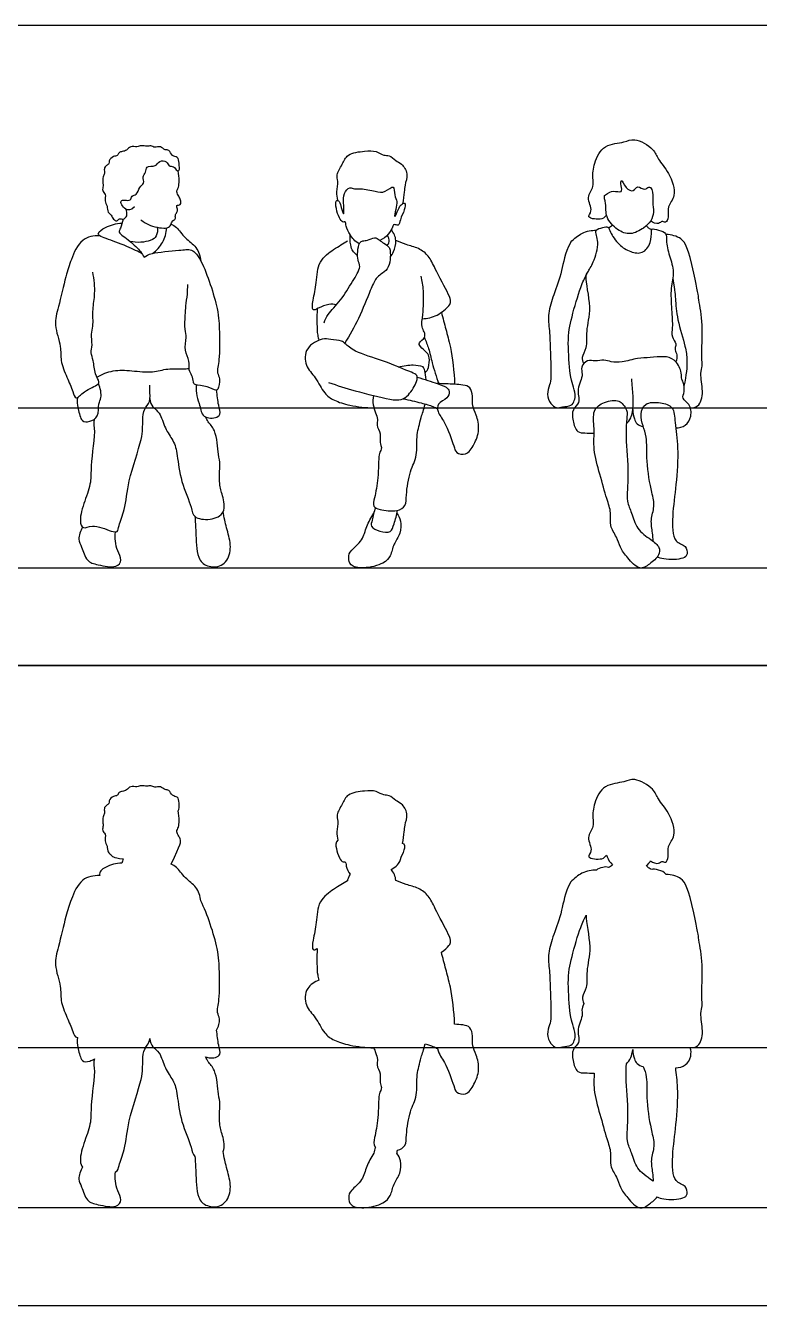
# Model space of a CAD drawing. Header units: millimetres. Extents: x 11.2 to 50.9, y -0.3 to 14.1.
# Drawn here: x 40.156 to 41.905, y 4.306 to 7.354 of the extents above; entities that cross this region are included whole.
import ezdxf

# ---------------------------------------------------------------- set-up
doc = ezdxf.new("R2010")
doc.units = ezdxf.units.MM
for name, color, linetype, true_color in [('AG-DIAGRAM', 7, 'Continuous', 0xfecc66), ('AG-GUIDE', 7, 'Continuous', 0xcccccc), ('AG-OUTLINE', 7, 'Continuous', 0x8000ff), ('AG-PEOPLE', 7, 'Continuous', 0x66ccff), ('X-VPRT', 6, 'Continuous', 0xff00ff)]:
    doc.layers.add(name, color=color, linetype=linetype, true_color=true_color)

msp = doc.modelspace()

# ---------------------------------------------------------------- linework, layer by layer
at = {"layer": 'AG-DIAGRAM'}
for p, q in [((36.9651, 6.0628), (42.6784, 6.0628)), ((36.9651, 4.5388), (42.6784, 4.5388))]:
    msp.add_line(p, q, dxfattribs=at)
at = {"layer": 'AG-GUIDE'}
for p, q in [((36.9651, 6.4438), (42.6784, 6.4438)), ((36.9651, 4.9198), (42.6784, 4.9198))]:
    msp.add_line(p, q, dxfattribs=at)
at = {"layer": 'AG-OUTLINE'}
for points, knots in [([(41.6455, 5.3647), (41.6507, 5.3605), (41.6655, 5.3551), (41.6716, 5.3661), (41.6823, 5.3582), (41.69, 5.3757), (41.684, 5.4004), (41.7092, 5.4246), (41.691, 5.4801), (41.6621, 5.5106), (41.6549, 5.5372), (41.6066, 5.5646), (41.5833, 5.5501), (41.5329, 5.5489), (41.5102, 5.5032), (41.506, 5.4677), (41.5121, 5.4458), (41.49, 5.4209), (41.5105, 5.3896), (41.4887, 5.3706), (41.5324, 5.3663), (41.5375, 5.3748), (41.5407, 5.3785)], [-6.046452, -6.046452, -6.046452, -6.046452, -5.785899, -5.611587, -5.441625, -5.22266, -4.935497, -4.618539, -4.191986, -3.815748, -3.513633, -3.108565, -2.81107, -2.419735, -2.021073, -1.67479, -1.41023, -1.10107, -0.772064, -0.543798, -0.221581, 0, 0, 0, 0]), ([(40.5196, 5.4838), (40.5234, 5.4877), (40.5218, 5.5024), (40.5203, 5.5186), (40.5041, 5.5177), (40.4989, 5.5353), (40.4877, 5.5322), (40.4779, 5.5442), (40.4642, 5.5378), (40.4548, 5.545), (40.4446, 5.5413), (40.4317, 5.5454), (40.4216, 5.5392), (40.4057, 5.5445), (40.3974, 5.532), (40.3868, 5.5302), (40.3782, 5.5284), (40.3754, 5.5188), (40.3646, 5.5198), (40.3537, 5.5086), (40.3558, 5.5008), (40.3486, 5.497), (40.3418, 5.4895), (40.3459, 5.4774), (40.3398, 5.4702), (40.3397, 5.4559), (40.3421, 5.4485), (40.3373, 5.4361), (40.3488, 5.4287), (40.3433, 5.4115), (40.3518, 5.4006), (40.3506, 5.3846), (40.3608, 5.3796), (40.3634, 5.372), (40.3883, 5.3692)], [4.038152, 4.038152, 4.038152, 4.038152, 4.301144, 4.545285, 4.769776, 5.014338, 5.20481, 5.435174, 5.663149, 5.867642, 6.069395, 6.295616, 6.508412, 6.750854, 6.979722, 7.186871, 7.367371, 7.546685, 7.743727, 7.982138, 8.146878, 8.316531, 8.511162, 8.723237, 8.913275, 9.146873, 9.32917, 9.541344, 9.751369, 10.002276, 10.235373, 10.475269, 10.675258, 10.892187, 10.892187, 10.892187, 10.892187]), ([(41.0545, 5.4058), (41.0559, 5.415), (41.0589, 5.4338), (41.0591, 5.4496), (41.0693, 5.4773), (41.0529, 5.5016), (41.0379, 5.5071), (41.0234, 5.5225), (41.0094, 5.5194), (40.9912, 5.5328), (40.9644, 5.5311), (40.9215, 5.5261), (40.9118, 5.4997), (40.8948, 5.475), (40.9027, 5.4592), (40.8962, 5.4336), (40.8987, 5.4204), (40.9, 5.4137)], [-4.19933, -4.19933, -4.19933, -4.19933, -3.88876, -3.651738, -3.344381, -3.044355, -2.807052, -2.551145, -2.342696, -2.079268, -1.771067, -1.401174, -1.099458, -0.791565, -0.558733, -0.264801, 0, 0, 0, 0]), ([(40.5028, 5.3571), (40.527, 5.406), (40.5253, 5.4152), (40.5217, 5.4233), (40.514, 5.4341), (40.5215, 5.4452), (40.5222, 5.4606), (40.5213, 5.4761), (40.5196, 5.4838)], [0.899007, 0.899007, 0.899007, 0.899007, 1.25396, 1.60789, 1.98521, 2.364361, 2.799126, 3.340804, 3.340804, 3.340804, 3.340804]), ([(40.9, 5.4137), (40.8944, 5.4088), (40.8962, 5.3927), (40.9026, 5.3732), (40.9113, 5.3599), (40.9192, 5.3647), (40.9192, 5.3504), (40.9259, 5.3384), (40.9292, 5.3326)], [-1.923667, -1.923667, -1.923667, -1.923667, -1.6543, -1.34611, -1.114856, -0.971911, -0.764802, -0.468572, -0.468572, -0.468572, -0.468572]), ([(41.0275, 5.3441), (41.0469, 5.3558), (41.0483, 5.37), (41.0595, 5.3882), (41.0615, 5.405), (41.0545, 5.4058)], [-7.485341, -7.485341, -7.485341, -7.485341, -7.106162, -6.600644, -6.199917, -6.199917, -6.199917, -6.199917]), ([(41.5407, 5.3785), (41.5411, 5.377), (41.5435, 5.3687), (41.549, 5.3609), (41.5544, 5.3553)], [0.5422816, 0.5422816, 0.5422816, 0.5422816, 0.5874008, 0.8000239, 0.8000239, 0.8000239, 0.8000239]), ([(40.3855, 5.3592), (40.3721, 5.3592), (40.3479, 5.3521), (40.3305, 5.3391), (40.3327, 5.3296)], [-1.8348077, -1.8348077, -1.8348077, -1.8348077, -1.3781553, -1.0402735, -1.0402735, -1.0402735, -1.0402735]), ([(40.5738, 5.2692), (40.5722, 5.2805), (40.5651, 5.304), (40.5359, 5.3221), (40.5169, 5.3501), (40.5073, 5.3547), (40.5028, 5.3571)], [-1.244478, -1.244478, -1.244478, -1.244478, -0.90326, -0.560629, -0.227053, 0, 0, 0, 0]), ([(41.5166, 5.3428), (41.5048, 5.3424), (41.4848, 5.3398), (41.4633, 5.3229), (41.4551, 5.3143)], [-7.3579767, -7.3579767, -7.3579767, -7.3579767, -7.0111579, -6.7383307, -6.7383307, -6.7383307, -6.7383307]), ([(41.5451, 5.3486), (41.5411, 5.3512), (41.5319, 5.3486), (41.5193, 5.3463), (41.5166, 5.3428)], [-3.5174988, -3.5174988, -3.5174988, -3.5174988, -3.2949754, -3.0557078, -3.0557078, -3.0557078, -3.0557078]), ([(41.5544, 5.3553), (41.5533, 5.3537), (41.5504, 5.3509), (41.5469, 5.3492), (41.5451, 5.3486)], [-0.2799764, -0.2799764, -0.2799764, -0.2799764, -0.1390499, 0, 0, 0, 0]), ([(41.6481, 5.3442), (41.6454, 5.345), (41.6402, 5.3477), (41.6371, 5.3515), (41.6359, 5.3536)], [-0.326026, -0.326026, -0.326026, -0.326026, -0.1566495, 0, 0, 0, 0]), ([(41.6824, 5.3323), (41.6785, 5.3385), (41.6653, 5.3428), (41.6513, 5.3465), (41.6481, 5.3442)], [-5.9558316, -5.9558316, -5.9558316, -5.9558316, -5.6637507, -5.3980286, -5.3980286, -5.3980286, -5.3980286]), ([(40.3327, 5.3296), (40.3187, 5.3296), (40.2866, 5.3253), (40.2639, 5.2712), (40.2512, 5.2334), (40.2352, 5.1596), (40.222, 5.1182), (40.2419, 5.0657), (40.238, 5.0326), (40.2543, 4.9922), (40.2682, 4.9617), (40.2728, 4.9443), (40.2794, 4.9442)], [0, 0, 0, 0, 0.386206, 0.817372, 1.209116, 1.718333, 2.116059, 2.544572, 2.888711, 3.274781, 3.634855, 3.879562, 3.879562, 3.879562, 3.879562]), ([(40.9231, 5.3174), (40.9177, 5.3142), (40.9064, 5.3071), (40.8898, 5.2965), (40.851, 5.2695), (40.8504, 5.2176), (40.8414, 5.1797), (40.8373, 5.149), (40.8466, 5.1534), (40.851, 5.1556)], [-2.744694, -2.744694, -2.744694, -2.744694, -2.489455, -2.22571, -1.840321, -1.427488, -1.041815, -0.763819, -0.585171, -0.585171, -0.585171, -0.585171]), ([(40.9292, 5.3326), (40.9278, 5.3301), (40.9256, 5.3249), (40.9232, 5.3199), (40.9231, 5.3174)], [-1.0001323, -1.0001323, -1.0001323, -1.0001323, -0.8276878, -0.6640665, -0.6640665, -0.6640665, -0.6640665]), ([(41.1471, 5.147), (41.1546, 5.1523), (41.1664, 5.1629), (41.1704, 5.1728), (41.1638, 5.1918), (41.1313, 5.2508), (41.1187, 5.281), (41.093, 5.3009), (41.0629, 5.3076), (41.0466, 5.3147), (41.0384, 5.318)], [0.462041, 0.462041, 0.462041, 0.462041, 0.704811, 0.893521, 1.145335, 1.628506, 1.972697, 2.29265, 2.617241, 2.919548, 2.919548, 2.919548, 2.919548]), ([(41.4551, 5.3143), (41.4408, 5.2866), (41.4342, 5.2384), (41.4155, 5.1942), (41.3994, 5.141), (41.4051, 5.1045), (41.4065, 5.0591), (41.4091, 4.9909), (41.405, 4.9744), (41.3969, 4.9518), (41.4058, 4.9294), (41.4212, 4.9174), (41.4353, 4.9232), (41.4572, 4.9225), (41.4644, 4.9374), (41.4675, 4.9513), (41.4599, 4.9757), (41.4536, 4.9957), (41.4467, 5.0846), (41.4562, 5.1318), (41.4779, 5.2075), (41.4876, 5.2268), (41.4921, 5.2351)], [0, 0, 0, 0, 0.313356, 0.700472, 1.005331, 1.34049, 1.682399, 1.982455, 2.214286, 2.484213, 2.755911, 2.988478, 3.202076, 3.455509, 3.667675, 3.880245, 4.157841, 4.421764, 4.774122, 5.168739, 5.582146, 5.871769, 5.871769, 5.871769, 5.871769]), ([(41.7402, 4.9198), (41.7463, 4.9194), (41.763, 4.9225), (41.7729, 4.9548), (41.7625, 5.0023), (41.7698, 5.0194), (41.7657, 5.0405), (41.7719, 5.1218), (41.7604, 5.1716), (41.758, 5.1976), (41.7352, 5.3004), (41.7228, 5.3257), (41.6949, 5.3319), (41.6824, 5.3323)], [2.781824, 2.781824, 2.781824, 2.781824, 3.025686, 3.41153, 3.749494, 3.994749, 4.261245, 4.729973, 5.180614, 5.463377, 5.463377, 5.858653, 6.215649, 6.215649, 6.215649, 6.215649]), ([(40.611, 4.9616), (40.6165, 4.9688), (40.6211, 4.9896), (40.6104, 5.0031), (40.6195, 5.0362), (40.6178, 5.1038), (40.6168, 5.1541), (40.589, 5.2394), (40.5738, 5.2692)], [-3.905632, -3.905632, -3.905632, -3.905632, -3.604147, -3.360936, -3.016198, -2.519313, -2.060683, -1.396522, -1.396522, -1.396522, -1.396522]), ([(41.4921, 5.2351), (41.4911, 5.2189), (41.5075, 5.1563), (41.4906, 5.1047), (41.4967, 5.0636), (41.48, 5.041), (41.4845, 5.0297), (41.4865, 5.025)], [-1.864004, -1.864004, -1.864004, -1.864004, -1.355851, -0.901106, -0.530381, -0.233605, 0, 0, 0, 0]), ([(40.851, 5.1556), (40.8503, 5.1437), (40.8503, 5.1205), (40.8509, 5.0959), (40.854, 5.0846), (40.8553, 5.0807)], [0, 0, 0, 0, 0.3504258, 0.655011, 0.8224033, 0.8224033, 0.8224033, 0.8224033]), ([(41.1786, 4.9757), (41.1776, 5.0051), (41.17, 5.0632), (41.1576, 5.1055), (41.1506, 5.1337), (41.1471, 5.147)], [-1.321341, -1.321341, -1.321341, -1.321341, -0.769968, -0.377528, 0, 0, 0, 0]), ([(40.8553, 5.0807), (40.8455, 5.077), (40.8208, 5.0612), (40.8209, 5.0183), (40.8483, 4.9927), (40.8663, 4.9534), (40.8911, 4.9364), (40.9303, 4.9239), (40.9673, 4.9197), (40.9862, 4.9195)], [4.542228, 4.542228, 4.542228, 4.542228, 4.83964, 5.206346, 5.563516, 5.944078, 6.253839, 6.604855, 7.039871, 7.039871, 7.039871, 7.039871]), ([(41.4865, 5.025), (41.4801, 5.0108), (41.4846, 4.9994), (41.4781, 4.9829), (41.4715, 4.9642), (41.4734, 4.9485), (41.4771, 4.9309), (41.4573, 4.9161), (41.4596, 4.8893), (41.469, 4.8594), (41.4895, 4.8601), (41.5037, 4.8587), (41.511, 4.8594)], [4.901359, 4.901359, 4.901359, 4.901359, 5.152377, 5.405742, 5.675726, 5.918878, 6.161847, 6.442304, 6.754303, 7.07721, 7.33095, 7.616573, 7.616573, 7.616573, 7.616573]), ([(41.1377, 4.9174), (41.142, 4.9027), (41.1561, 4.8858), (41.1769, 4.83), (41.1807, 4.812), (41.2076, 4.8048), (41.226, 4.8332), (41.2393, 4.8665), (41.2313, 4.9024), (41.2197, 4.9237), (41.2221, 4.9469), (41.2172, 4.97), (41.2017, 4.9737), (41.1855, 4.9752), (41.1786, 4.9757)], [1.586455, 1.586455, 1.586455, 1.586455, 1.917667, 2.380267, 2.63129, 2.904516, 3.235522, 3.598802, 3.955549, 4.247959, 4.537011, 4.809719, 5.066031, 5.251685, 5.251685, 5.251685, 5.251685]), ([(40.2794, 4.9442), (40.2785, 4.936), (40.2803, 4.9206), (40.2891, 4.8831), (40.3062, 4.8868), (40.3171, 4.8905), (40.3206, 4.893)], [0, 0, 0, 0, 0.2903971, 0.5625605, 0.806345, 0.9586862, 0.9586862, 0.9586862, 0.9586862]), ([(40.3702, 4.6238), (40.3769, 4.6273), (40.3777, 4.6417), (40.3953, 4.6798), (40.399, 4.7477), (40.4371, 4.8491), (40.4342, 4.8843), (40.437, 4.9173), (40.4488, 4.9273), (40.4525, 4.9416)], [3.088839, 3.088839, 3.088839, 3.088839, 3.32673, 3.721494, 4.237288, 4.891725, 5.405111, 5.742, 6.028157, 6.028157, 6.028157, 6.028157]), ([(40.4525, 4.9416), (40.4514, 4.9235), (40.4764, 4.9157), (40.4871, 4.8698), (40.5109, 4.8392), (40.5176, 4.8105), (40.5243, 4.7455), (40.5521, 4.6852), (40.5541, 4.6657), (40.5597, 4.6609)], [0, 0, 0, 0, 0.501882, 0.88679, 1.264962, 1.740665, 2.22695, 2.698986, 2.981923, 2.981923, 2.981923, 2.981923]), ([(40.5852, 4.8978), (40.5981, 4.8943), (40.6087, 4.8951), (40.6227, 4.9034), (40.6146, 4.9271), (40.6129, 4.9496), (40.611, 4.9616)], [1.119953, 1.119953, 1.119953, 1.119953, 1.379971, 1.60952, 1.910132, 2.298565, 2.298565, 2.298565, 2.298565]), ([(40.9862, 4.9195), (40.9874, 4.9155), (40.991, 4.9061), (40.9963, 4.8917), (40.9911, 4.8781), (41.0037, 4.8577), (40.9996, 4.8367), (41.0069, 4.8209), (40.9959, 4.8149), (40.9979, 4.7543), (40.9886, 4.7079), (40.984, 4.6901), (40.9897, 4.6818)], [0.372485, 0.372485, 0.372485, 0.372485, 0.541623, 0.78903, 1.007853, 1.293545, 1.564898, 1.803756, 2.209034, 2.692513, 3.11243, 3.382389, 3.382389, 3.382389, 3.382389]), ([(41.0422, 4.6756), (41.0506, 4.6775), (41.0637, 4.686), (41.0625, 4.7145), (41.0723, 4.7759), (41.0904, 4.7983), (41.0873, 4.8544), (41.0939, 4.8744), (41.098, 4.8976), (41.105, 4.9149), (41.1084, 4.9286)], [3.918604, 3.918604, 3.918604, 3.918604, 4.185629, 4.487732, 4.95802, 5.455842, 5.892269, 6.161358, 6.445089, 6.764032, 6.764032, 6.764032, 6.764032]), ([(41.1084, 4.9286), (41.1157, 4.9266), (41.1281, 4.9228), (41.1342, 4.9193), (41.1377, 4.9174)], [0.4843026, 0.4843026, 0.4843026, 0.4843026, 0.7057711, 0.9093352, 0.9093352, 0.9093352, 0.9093352]), ([(41.5878, 4.8812), (41.5919, 4.8856), (41.5986, 4.8935), (41.6021, 4.9079), (41.603, 4.9153)], [0, 0, 0, 0, 0.2470987, 0.4612136, 0.4612136, 0.4612136, 0.4612136]), ([(41.603, 4.9153), (41.603, 4.9078), (41.6066, 4.8932), (41.6118, 4.8808), (41.6228, 4.8756), (41.6282, 4.8747)], [0, 0, 0, 0, 0.2749075, 0.4856102, 0.7217602, 0.7217602, 0.7217602, 0.7217602]), ([(41.7053, 4.872), (41.7132, 4.8719), (41.7304, 4.8758), (41.7426, 4.8965), (41.7422, 4.9135), (41.7402, 4.9198)], [0, 0, 0, 0, 0.2837726, 0.5740505, 0.7878882, 0.7878882, 0.7878882, 0.7878882]), ([(40.3206, 4.893), (40.3164, 4.8857), (40.3246, 4.8736), (40.3098, 4.7803), (40.3135, 4.7437), (40.297, 4.698), (40.2831, 4.6554), (40.2888, 4.6379), (40.292, 4.6353)], [0, 0, 0, 0, 0.294527, 0.863074, 1.230407, 1.63129, 2.036268, 2.24725, 2.24725, 2.24725, 2.24725]), ([(40.6273, 4.6727), (40.6319, 4.6832), (40.6256, 4.712), (40.616, 4.7386), (40.6205, 4.7921), (40.6154, 4.8), (40.6117, 4.8657), (40.5906, 4.8849), (40.5871, 4.8939), (40.5852, 4.8978)], [3.696403, 3.696403, 3.696403, 3.696403, 4.049746, 4.371887, 4.784492, 5.20203, 5.667938, 5.965868, 6.17702, 6.17702, 6.17702, 6.17702]), ([(41.6515, 4.6019), (41.6351, 4.6137), (41.6107, 4.6296), (41.6015, 4.67), (41.586, 4.6979), (41.5952, 4.7615), (41.5859, 4.8404), (41.5871, 4.872), (41.5878, 4.8812)], [5.628902, 5.628902, 5.628902, 5.628902, 6.011813, 6.386253, 6.714306, 7.188652, 7.754122, 8.031376, 8.031376, 8.031376, 8.031376]), ([(41.511, 4.8594), (41.5108, 4.8465), (41.5086, 4.8154), (41.525, 4.7619), (41.54, 4.7041), (41.5529, 4.6705), (41.5463, 4.6384), (41.5659, 4.6124), (41.572, 4.5862), (41.5903, 4.5627), (41.6186, 4.5306), (41.6418, 4.5463), (41.6568, 4.5585), (41.6614, 4.5646)], [1.347995, 1.347995, 1.347995, 1.347995, 1.668741, 2.121529, 2.573185, 2.918111, 3.237081, 3.559357, 3.856142, 4.180747, 4.534676, 4.8252, 5.082522, 5.082522, 5.082522, 5.082522]), ([(41.6282, 4.8747), (41.6309, 4.8668), (41.6384, 4.8477), (41.6339, 4.7917), (41.6476, 4.7193), (41.6567, 4.6858), (41.6443, 4.6524), (41.6502, 4.6258), (41.6513, 4.6084), (41.6515, 4.6019)], [-7.823266, -7.823266, -7.823266, -7.823266, -7.538787, -7.09775, -6.594569, -6.254791, -5.922087, -5.596986, -5.3965, -5.3965, -5.3965, -5.3965]), ([(41.6614, 4.5646), (41.6655, 4.5623), (41.6833, 4.5568), (41.7228, 4.5584), (41.7349, 4.5703), (41.7306, 4.5935), (41.6971, 4.5979), (41.6967, 4.6666), (41.7068, 4.7358), (41.7124, 4.8173), (41.707, 4.8573), (41.7053, 4.872)], [-12.736993, -12.736993, -12.736993, -12.736993, -12.568378, -12.176998, -11.95851, -11.710371, -11.415202, -10.969161, -10.461381, -9.918585, -9.566069, -9.566069, -9.566069, -9.566069]), ([(40.5597, 4.6609), (40.5601, 4.6485), (40.5625, 4.6253), (40.5626, 4.5619), (40.5873, 4.5405), (40.6259, 4.5388), (40.6474, 4.5742), (40.6416, 4.6135), (40.6298, 4.6516), (40.6282, 4.6658), (40.6273, 4.6727)], [0, 0, 0, 0, 0.357292, 0.810776, 1.126471, 1.463274, 1.812369, 2.182797, 2.549917, 2.817367, 2.817367, 2.817367, 2.817367]), ([(40.9858, 4.6686), (40.9797, 4.6583), (40.9675, 4.6375), (40.9604, 4.6031), (40.9283, 4.5785), (40.9255, 4.566), (40.9282, 4.5421), (40.9631, 4.5354), (41.0098, 4.547), (41.0285, 4.569), (41.0306, 4.5926), (41.0502, 4.6188), (41.0516, 4.6505), (41.0447, 4.6623), (41.0409, 4.6676)], [-4.035159, -4.035159, -4.035159, -4.035159, -3.683334, -3.343511, -2.977392, -2.615519, -2.357039, -2.030562, -1.627673, -1.320249, -0.913678, -0.573913, -0.25876, 0, 0, 0, 0]), ([(40.292, 4.6353), (40.2864, 4.6271), (40.2799, 4.6057), (40.2908, 4.5888), (40.2999, 4.5523), (40.3286, 4.546), (40.3718, 4.5361), (40.3873, 4.5573), (40.3746, 4.5792), (40.3691, 4.6015), (40.3692, 4.6165), (40.3702, 4.6238)], [0, 0, 0, 0, 0.319468, 0.582555, 0.920798, 1.232079, 1.610736, 1.865504, 2.146884, 2.42979, 2.704758, 2.704758, 2.704758, 2.704758])]:
    msp.add_open_spline(points, degree=3, knots=knots, dxfattribs=at)
for points in [[(40.3883, 5.3692), (40.3873, 5.366), (40.3864, 5.3626), (40.3855, 5.3592)], [(41.6359, 5.3536), (41.6398, 5.357), (41.643, 5.3606), (41.6455, 5.3647)], [(41.0384, 5.318), (41.0378, 5.3276), (41.0333, 5.3366), (41.0275, 5.3441)], [(40.9897, 4.6818), (40.9881, 4.6776), (40.9869, 4.6731), (40.9858, 4.6686)], [(41.0409, 4.6676), (41.0415, 4.6702), (41.0419, 4.6729), (41.0422, 4.6756)]]:
    msp.add_open_spline(points, degree=3, dxfattribs=at)
at = {"layer": 'AG-PEOPLE'}
for points, knots in [([(41.5407, 6.9025), (41.5375, 6.8988), (41.5324, 6.8903), (41.4887, 6.8946), (41.5105, 6.9136), (41.49, 6.9449), (41.5121, 6.9698), (41.506, 6.9917), (41.5102, 7.0272), (41.5329, 7.0729), (41.5833, 7.0741), (41.6066, 7.0886), (41.6549, 7.0612), (41.6621, 7.0346), (41.691, 7.0041), (41.7092, 6.9486), (41.684, 6.9244), (41.69, 6.8997), (41.6823, 6.8822), (41.6716, 6.8901), (41.6655, 6.8791), (41.6507, 6.8845), (41.6455, 6.8887)], [0, 0, 0, 0, 0.221581, 0.543798, 0.772064, 1.10107, 1.41023, 1.67479, 2.021073, 2.419735, 2.81107, 3.108565, 3.513633, 3.815748, 4.191986, 4.618539, 4.935497, 5.22266, 5.441625, 5.611587, 5.785899, 6.046452, 6.046452, 6.046452, 6.046452]), ([(40.4153, 6.9219), (40.4073, 6.9127), (40.3934, 6.9157), (40.385, 6.9262), (40.3814, 6.9378), (40.3932, 6.939), (40.4073, 6.9357), (40.4082, 6.9502), (40.4227, 6.9493), (40.4254, 6.9703), (40.4414, 6.9771), (40.433, 6.9947), (40.4441, 7.0032), (40.4414, 7.0211), (40.4677, 7.0165), (40.4734, 7.0332), (40.4937, 7.0319), (40.4965, 7.0176), (40.5097, 7.0205), (40.5159, 7.0073), (40.5239, 7.0078), (40.5218, 7.0264), (40.5203, 7.0426), (40.5041, 7.0417), (40.4989, 7.0593), (40.4877, 7.0562), (40.4779, 7.0682), (40.4642, 7.0618), (40.4548, 7.069), (40.4446, 7.0653), (40.4317, 7.0694), (40.4216, 7.0632), (40.4057, 7.0685), (40.3974, 7.056), (40.3868, 7.0542), (40.3782, 7.0524), (40.3754, 7.0428), (40.3646, 7.0438), (40.3537, 7.0326), (40.3558, 7.0248), (40.3486, 7.021), (40.3418, 7.0135), (40.3459, 7.0014), (40.3398, 6.9942), (40.3397, 6.9799), (40.3421, 6.9725), (40.3373, 6.9601), (40.3488, 6.9527), (40.3433, 6.9355), (40.3518, 6.9246), (40.3506, 6.9086), (40.3608, 6.9036), (40.3646, 6.8926), (40.3738, 6.8868), (40.3794, 6.8962), (40.3894, 6.8908), (40.3995, 6.9008), (40.3975, 6.9123), (40.3951, 6.917)], [0, 0, 0, 0, 0.238653, 0.463371, 0.640152, 0.822281, 1.031176, 1.219118, 1.412281, 1.665625, 1.889329, 2.11732, 2.324713, 2.536118, 2.800123, 3.028518, 3.262992, 3.462173, 3.653084, 3.8656, 3.988491, 4.233701, 4.461334, 4.670647, 4.898674, 5.076267, 5.291055, 5.503616, 5.694283, 5.882394, 6.093319, 6.291728, 6.517777, 6.73117, 6.924313, 7.092609, 7.259799, 7.443518, 7.665809, 7.81941, 7.977593, 8.159064, 8.3568, 8.533989, 8.751792, 8.921763, 9.119591, 9.315416, 9.549358, 9.766695, 9.990371, 10.176837, 10.379099, 10.549506, 10.716969, 10.894714, 11.094755, 11.332385, 11.332385, 11.332385, 11.332385]), ([(40.9, 6.9377), (40.8987, 6.9444), (40.8962, 6.9576), (40.9027, 6.9832), (40.8948, 6.999), (40.9118, 7.0237), (40.9215, 7.0501), (40.9644, 7.0551), (40.9912, 7.0568), (41.0094, 7.0434), (41.0234, 7.0465), (41.0379, 7.0311), (41.0529, 7.0256), (41.0693, 7.0013), (41.0591, 6.9736), (41.0589, 6.9578), (41.0559, 6.939), (41.0545, 6.9298)], [0, 0, 0, 0, 0.264801, 0.558733, 0.791565, 1.099458, 1.401174, 1.771067, 2.079268, 2.342696, 2.551145, 2.807052, 3.044355, 3.344381, 3.651738, 3.88876, 4.19933, 4.19933, 4.19933, 4.19933]), ([(40.4308, 6.8915), (40.4378, 6.8859), (40.4512, 6.8761), (40.4942, 6.8684), (40.5029, 6.8789), (40.505, 6.8897), (40.5146, 6.8926), (40.5115, 6.9022), (40.517, 6.9091), (40.5194, 6.9164), (40.5136, 6.9272), (40.5278, 6.9258), (40.5253, 6.9392), (40.5217, 6.9473), (40.514, 6.9581), (40.5215, 6.9692), (40.5222, 6.9846), (40.5213, 7.0001), (40.5196, 7.0078)], [0, 0, 0, 0, 0.302528, 0.673531, 0.869671, 1.055695, 1.219528, 1.384422, 1.5541, 1.716953, 1.886202, 2.056378, 2.243089, 2.429262, 2.627739, 2.827178, 3.055872, 3.340804, 3.340804, 3.340804, 3.340804]), ([(41.536, 6.9495), (41.5344, 6.9457), (41.5405, 6.9288), (41.5368, 6.8963), (41.5656, 6.8665), (41.5971, 6.8534), (41.6293, 6.8708), (41.6471, 6.8876), (41.6543, 6.9102), (41.6488, 6.9338), (41.6525, 6.9631), (41.6407, 6.9723), (41.6325, 6.9591), (41.6136, 6.9756), (41.6054, 6.9566), (41.5853, 6.9653), (41.5751, 6.9928), (41.5744, 6.9717), (41.5801, 6.9543), (41.5553, 6.9623), (41.5468, 6.9564), (41.536, 6.9495)], [0, 0, 0, 0, 0.264175, 0.607285, 0.981295, 1.321613, 1.672163, 1.969082, 2.249036, 2.550045, 2.872265, 3.05786, 3.252795, 3.506899, 3.728116, 3.986408, 4.253467, 4.464479, 4.686046, 4.946453, 5.176657, 5.176657, 5.176657, 5.176657]), ([(40.9512, 6.834), (40.9463, 6.8367), (40.9371, 6.8437), (40.9292, 6.8565), (40.9192, 6.8744), (40.9192, 6.8887), (40.9113, 6.8839), (40.9026, 6.8972), (40.8962, 6.9167), (40.894, 6.9364), (40.9013, 6.9391), (40.9066, 6.9286), (40.9142, 6.8997), (40.9151, 6.9144), (40.914, 6.9315), (40.9123, 6.954), (40.9283, 6.9714), (40.94, 6.9635), (40.9556, 6.967), (40.9899, 6.9593), (41.0118, 6.9543), (41.0361, 6.9785), (41.034, 6.9488), (41.043, 6.935), (41.0381, 6.9179), (41.0336, 6.8916), (41.0429, 6.9124), (41.0486, 6.9268), (41.0621, 6.9346), (41.0595, 6.9122), (41.0483, 6.894), (41.0463, 6.8748), (41.0331, 6.8825), (41.0303, 6.873), (41.0212, 6.8552), (41.0079, 6.8456), (41.0004, 6.842)], [0, 0, 0, 0, 0.239337, 0.468572, 0.740723, 0.930998, 1.062323, 1.27478, 1.557919, 1.805392, 1.924273, 2.12619, 2.406671, 2.554263, 2.810376, 3.090045, 3.346228, 3.54044, 3.770866, 4.117049, 4.401368, 4.673451, 4.928425, 5.168883, 5.427015, 5.666537, 5.876986, 6.132112, 6.306476, 6.539037, 6.832413, 7.052469, 7.23229, 7.388538, 7.650888, 7.942801, 7.942801, 7.942801, 7.942801]), ([(40.3883, 6.8932), (40.386, 6.886), (40.3831, 6.8719), (40.3764, 6.8614), (40.3903, 6.852), (40.4052, 6.8407), (40.4313, 6.8164), (40.4359, 6.8069), (40.4383, 6.8021)], [0, 0, 0, 0, 0.278275, 0.462539, 0.675558, 0.942329, 1.286672, 1.520423, 1.520423, 1.520423, 1.520423]), ([(40.4338, 6.8104), (40.4286, 6.8132), (40.4178, 6.8192), (40.3722, 6.8389), (40.3332, 6.8511), (40.3266, 6.8601), (40.3479, 6.8761), (40.3721, 6.8832), (40.3855, 6.8832)], [0, 0, 0, 0, 0.246577, 0.665478, 1.040273, 1.188519, 1.463358, 1.834808, 1.834808, 1.834808, 1.834808]), ([(40.4695, 6.8736), (40.471, 6.8669), (40.4695, 6.8512), (40.4536, 6.8399), (40.4206, 6.8353), (40.4053, 6.84)], [0, 0, 0, 0, 0.2647829, 0.5125471, 0.9178013, 0.9178013, 0.9178013, 0.9178013]), ([(40.4588, 6.8114), (40.4682, 6.8184), (40.4849, 6.8363), (40.4916, 6.8602), (40.4926, 6.8721)], [0, 0, 0, 0, 0.3477916, 0.6986345, 0.6986345, 0.6986345, 0.6986345]), ([(40.5028, 6.8811), (40.5073, 6.8787), (40.5169, 6.8741), (40.5359, 6.8461), (40.5651, 6.828), (40.5722, 6.8045), (40.5738, 6.7932)], [0, 0, 0, 0, 0.227053, 0.560629, 0.90326, 1.244478, 1.244478, 1.244478, 1.244478]), ([(41.0253, 6.8026), (41.0283, 6.8067), (41.0335, 6.8156), (41.0422, 6.8428), (41.0333, 6.8606), (41.0275, 6.8681)], [0, 0, 0, 0, 0.2296057, 0.5327329, 0.8442179, 0.8442179, 0.8442179, 0.8442179]), ([(41.4551, 6.8383), (41.4633, 6.8469), (41.4848, 6.8638), (41.5048, 6.8664), (41.5166, 6.8668)], [6.7383307, 6.7383307, 6.7383307, 6.7383307, 7.0111579, 7.3579767, 7.3579767, 7.3579767, 7.3579767]), ([(41.4865, 6.549), (41.4845, 6.5537), (41.48, 6.565), (41.4967, 6.5876), (41.4906, 6.6287), (41.5075, 6.6803), (41.4876, 6.7561), (41.4963, 6.7668), (41.5104, 6.7916), (41.5254, 6.8361), (41.509, 6.8685), (41.5315, 6.8725), (41.5457, 6.8765), (41.5491, 6.8602), (41.5693, 6.8306), (41.5966, 6.8144), (41.6279, 6.8089), (41.6471, 6.8357), (41.6481, 6.8619), (41.6472, 6.8716), (41.6653, 6.8668), (41.685, 6.8604), (41.6819, 6.8403), (41.69, 6.8049), (41.7038, 6.7667), (41.6922, 6.7285), (41.6955, 6.6783), (41.6988, 6.6363), (41.6937, 6.6133), (41.7084, 6.5968), (41.703, 6.5879), (41.7051, 6.5756), (41.7092, 6.5704), (41.7082, 6.5582), (41.7058, 6.5531)], [0, 0, 0, 0, 0.228293, 0.518321, 0.880616, 1.325021, 1.82162, 2.020649, 2.323643, 2.72848, 3.036106, 3.27615, 3.481165, 3.691203, 4.038697, 4.371273, 4.676976, 4.992431, 5.291367, 5.434542, 5.665008, 5.918335, 6.156128, 6.509135, 6.876858, 7.237835, 7.653816, 8.032757, 8.307693, 8.557873, 8.732473, 8.929129, 9.080159, 9.319514, 9.319514, 9.319514, 9.319514]), ([(41.5451, 6.8726), (41.5469, 6.8732), (41.5504, 6.8749), (41.5533, 6.8777), (41.5544, 6.8793)], [0, 0, 0, 0, 0.1390499, 0.2799764, 0.2799764, 0.2799764, 0.2799764]), ([(41.6359, 6.8776), (41.6371, 6.8755), (41.6402, 6.8717), (41.6454, 6.869), (41.6481, 6.8682)], [0, 0, 0, 0, 0.1566495, 0.326026, 0.326026, 0.326026, 0.326026]), ([(40.3327, 6.8536), (40.3187, 6.8536), (40.2866, 6.8493), (40.2639, 6.7952), (40.2512, 6.7574), (40.2352, 6.6836), (40.222, 6.6422), (40.2419, 6.5897), (40.238, 6.5566), (40.2543, 6.5162), (40.2682, 6.4857), (40.275, 6.4598), (40.2954, 6.4853), (40.3291, 6.4978), (40.3323, 6.5063), (40.32, 6.525), (40.3187, 6.5556), (40.3104, 6.5746), (40.3164, 6.5933), (40.3111, 6.6201), (40.3183, 6.6382), (40.3149, 6.6797), (40.323, 6.7156), (40.3195, 6.7498), (40.3162, 6.7663)], [0, 0, 0, 0, 0.380008, 0.804253, 1.18971, 1.690754, 2.082097, 2.503732, 2.842348, 3.222222, 3.576516, 3.817296, 4.10824, 4.462316, 4.608583, 4.873544, 5.202233, 5.461967, 5.715372, 6.012559, 6.270601, 6.638705, 7.000861, 7.416475, 7.416475, 7.416475, 7.416475]), ([(40.8969, 6.6892), (40.891, 6.6903), (40.8788, 6.6917), (40.8547, 6.682), (40.8372, 6.6718), (40.8414, 6.7037), (40.8504, 6.7416), (40.851, 6.7935), (40.8898, 6.8205), (40.9064, 6.8311), (40.9177, 6.8382), (40.9231, 6.8414)], [0, 0, 0, 0, 0.247933, 0.553906, 0.763819, 1.041815, 1.427488, 1.840321, 2.22571, 2.489455, 2.744694, 2.744694, 2.744694, 2.744694]), ([(40.8674, 6.6464), (40.8701, 6.6532), (40.8756, 6.6676), (40.9094, 6.7004), (40.9333, 6.7423), (40.9573, 6.7786), (40.9466, 6.7951), (40.947, 6.8155), (40.9502, 6.837), (40.9601, 6.8422), (40.9711, 6.8413), (40.988, 6.852), (40.9988, 6.8428), (41.0097, 6.8358), (41.0238, 6.8263), (41.0251, 6.8166), (41.026, 6.796), (41.02, 6.7736), (41.0028, 6.762), (40.9899, 6.7519), (40.9764, 6.7209), (40.9503, 6.6542), (40.9285, 6.6165), (40.9165, 6.5974)], [0, 0, 0, 0, 0.273841, 0.668434, 1.093368, 1.460329, 1.697828, 1.963868, 2.230814, 2.408418, 2.602418, 2.850522, 3.054012, 3.272469, 3.50576, 3.682239, 3.946792, 4.226766, 4.485886, 4.715282, 5.046757, 5.54469, 6.027449, 6.027449, 6.027449, 6.027449]), ([(40.947, 6.8056), (40.9435, 6.8086), (40.9369, 6.8146), (40.9293, 6.827), (40.9292, 6.8566)], [0, 0, 0, 0, 0.453404, 1.000132, 1.000132, 1.000132, 1.000132]), ([(41.0175, 6.8303), (41.0199, 6.8328), (41.0249, 6.8391), (41.0213, 6.8505), (41.0182, 6.8547)], [0, 0, 0, 0, 0.1912916, 0.4245483, 0.4245483, 0.4245483, 0.4245483]), ([(41.1015, 6.6559), (41.1135, 6.6565), (41.1365, 6.6609), (41.1657, 6.6854), (41.1704, 6.6968), (41.1638, 6.7158), (41.1313, 6.7748), (41.1187, 6.805), (41.093, 6.8249), (41.0629, 6.8316), (41.0466, 6.8387), (41.0384, 6.842)], [0, 0, 0, 0, 0.352517, 0.704811, 0.893521, 1.145335, 1.628506, 1.972697, 2.29265, 2.617241, 2.919548, 2.919548, 2.919548, 2.919548]), ([(41.4551, 6.8383), (41.4408, 6.8106), (41.4342, 6.7624), (41.4155, 6.7182), (41.3994, 6.665), (41.4051, 6.6285), (41.4065, 6.5831), (41.4091, 6.5149), (41.405, 6.4984), (41.3969, 6.4758), (41.4058, 6.4534), (41.4212, 6.4414), (41.4353, 6.4472), (41.4572, 6.4465), (41.4644, 6.4614), (41.4675, 6.4753), (41.4599, 6.4997), (41.4536, 6.5197), (41.4467, 6.6086), (41.4562, 6.6558), (41.4785, 6.7333), (41.4883, 6.7523), (41.4933, 6.7615)], [0, 0, 0, 0, 0.313356, 0.700472, 1.005331, 1.34049, 1.682399, 1.982455, 2.214286, 2.484213, 2.755911, 2.988478, 3.202076, 3.455509, 3.667675, 3.880245, 4.157841, 4.421764, 4.774122, 5.168739, 5.582146, 5.898965, 5.898965, 5.898965, 5.898965]), ([(41.7402, 6.4438), (41.7463, 6.4434), (41.763, 6.4465), (41.7729, 6.4788), (41.7625, 6.5263), (41.7698, 6.5434), (41.7657, 6.5645), (41.7719, 6.6458), (41.7604, 6.6956), (41.758, 6.7216), (41.7352, 6.8244), (41.7228, 6.8497), (41.6949, 6.8559), (41.6824, 6.8563)], [2.781824, 2.781824, 2.781824, 2.781824, 3.025686, 3.41153, 3.749494, 3.994749, 4.261245, 4.729973, 5.180614, 5.463377, 5.463377, 5.858653, 6.215649, 6.215649, 6.215649, 6.215649]), ([(40.4383, 6.8021), (40.4444, 6.8056), (40.4561, 6.8142), (40.5216, 6.8177), (40.5531, 6.8237), (40.5798, 6.7914), (40.6168, 6.6781), (40.6178, 6.6278), (40.6195, 6.5602), (40.6104, 6.5271), (40.6211, 6.5136), (40.6153, 6.4876), (40.6091, 6.4838), (40.5892, 6.4968), (40.5591, 6.4962), (40.5556, 6.5057), (40.5539, 6.5208), (40.5435, 6.5337), (40.5487, 6.5562), (40.5327, 6.5796), (40.5413, 6.6116), (40.5342, 6.6301), (40.5369, 6.664), (40.5375, 6.686), (40.5422, 6.7142), (40.5424, 6.7293), (40.5424, 6.737)], [0, 0, 0, 0, 0.269086, 0.738428, 1.05791, 1.410147, 2.044603, 2.482721, 2.957383, 3.286703, 3.519036, 3.807037, 3.937437, 4.215483, 4.529587, 4.693586, 4.917683, 5.149025, 5.416431, 5.719729, 6.042864, 6.304513, 6.638527, 6.920714, 7.228557, 7.509254, 7.509254, 7.509254, 7.509254]), ([(41.1087, 6.5269), (41.1118, 6.5307), (41.1174, 6.5386), (41.1196, 6.5634), (41.1136, 6.5749), (41.0961, 6.5886), (41.0917, 6.5995), (41.1102, 6.6101), (41.1066, 6.6251), (41.0983, 6.6368), (41.1038, 6.6672), (41.1058, 6.7225), (41.1012, 6.7457), (41.0986, 6.7574)], [0, 0, 0, 0, 0.223934, 0.506423, 0.719317, 0.992724, 1.168129, 1.413832, 1.624843, 1.837184, 2.155782, 2.594571, 2.946619, 2.946619, 2.946619, 2.946619]), ([(41.6986, 6.7515), (41.7039, 6.7191), (41.7046, 6.6981), (41.7084, 6.6531), (41.7286, 6.5907), (41.7339, 6.5568), (41.7307, 6.5217), (41.7251, 6.4954)], [0.12755, 0.12755, 0.12755, 0.12755, 0.357326, 0.797744, 1.293188, 1.653701, 2.101803, 2.101803, 2.101803, 2.101803]), ([(40.851, 6.6796), (40.8503, 6.6677), (40.8503, 6.6445), (40.8509, 6.6199), (40.854, 6.6086), (40.8553, 6.6047)], [0, 0, 0, 0, 0.3504258, 0.655011, 0.8224033, 0.8224033, 0.8224033, 0.8224033]), ([(41.1471, 6.671), (41.1506, 6.6577), (41.1576, 6.6295), (41.17, 6.5872), (41.1776, 6.5291), (41.1786, 6.4997)], [0, 0, 0, 0, 0.377528, 0.769968, 1.321341, 1.321341, 1.321341, 1.321341]), ([(40.8783, 6.5041), (40.8992, 6.4968), (40.9386, 6.4841), (41.022, 6.4634), (41.051, 6.4608), (41.0697, 6.4733), (41.0898, 6.5047), (41.0902, 6.5223), (41.0732, 6.5289), (41.0076, 6.5573), (40.9439, 6.5742), (40.918, 6.5957), (40.9097, 6.6041), (40.8821, 6.606), (40.8628, 6.6103), (40.8208, 6.5884), (40.8209, 6.5423), (40.8483, 6.5167), (40.8663, 6.4774), (40.8911, 6.4604), (40.9303, 6.4479), (40.9673, 6.4437), (40.9862, 6.4435)], [0, 0, 0, 0, 0.47781, 1.017858, 1.322449, 1.589646, 1.947599, 2.168079, 2.392746, 2.890773, 3.383015, 3.704538, 3.899977, 4.195703, 4.464081, 4.83964, 5.206346, 5.563516, 5.944078, 6.253839, 6.604855, 7.039871, 7.039871, 7.039871, 7.039871]), ([(41.1064, 6.6109), (41.1101, 6.6023), (41.1175, 6.5842), (41.1244, 6.5498), (41.135, 6.5175), (41.1408, 6.5012)], [0, 0, 0, 0, 0.311774, 0.658784, 1.080947, 1.080947, 1.080947, 1.080947]), ([(41.7053, 6.396), (41.7132, 6.3959), (41.7304, 6.3998), (41.7441, 6.423), (41.7408, 6.4531), (41.7181, 6.4647), (41.7279, 6.4823), (41.7239, 6.5038), (41.7183, 6.5148), (41.7199, 6.5316), (41.7041, 6.5605), (41.6765, 6.5673), (41.6445, 6.5623), (41.6144, 6.5629), (41.5787, 6.5513), (41.552, 6.5522), (41.5347, 6.5588), (41.5137, 6.5538), (41.4951, 6.559), (41.4776, 6.5411), (41.4846, 6.5234), (41.4781, 6.5069), (41.4715, 6.4882), (41.4734, 6.4725), (41.4771, 6.4549), (41.4573, 6.4401), (41.4596, 6.4133), (41.469, 6.3834), (41.4895, 6.3841), (41.5037, 6.3827), (41.511, 6.3834)], [0, 0, 0, 0, 0.283773, 0.574051, 0.881553, 1.143397, 1.377819, 1.646988, 1.847831, 2.080342, 2.400957, 2.702524, 3.030715, 3.352626, 3.707941, 4.005576, 4.250978, 4.515254, 4.764285, 5.026013, 5.265506, 5.50724, 5.764829, 5.996818, 6.228632, 6.496214, 6.793889, 7.101972, 7.344063, 7.616573, 7.616573, 7.616573, 7.616573]), ([(40.326, 6.5167), (40.338, 6.5236), (40.3648, 6.5347), (40.409, 6.5324), (40.4587, 6.5262), (40.493, 6.5385), (40.5308, 6.5355), (40.5409, 6.5369), (40.5458, 6.5373)], [0, 0, 0, 0, 0.377015, 0.767189, 1.177029, 1.534121, 1.885327, 2.111231, 2.111231, 2.111231, 2.111231]), ([(41.0451, 6.5408), (41.0563, 6.5443), (41.08, 6.5471), (41.0953, 6.5443), (41.1027, 6.5424)], [0, 0, 0, 0, 0.3476752, 0.6289227, 0.6289227, 0.6289227, 0.6289227]), ([(41.1106, 6.5103), (41.11, 6.519), (41.1081, 6.5347), (41.1046, 6.539), (41.1027, 6.5424)], [7.2701666, 7.2701666, 7.2701666, 7.2701666, 7.4720856, 7.6717285, 7.6717285, 7.6717285, 7.6717285]), ([(40.2794, 6.4682), (40.2785, 6.46), (40.2803, 6.4446), (40.2891, 6.4071), (40.3091, 6.4114), (40.3308, 6.4195), (40.3291, 6.4554), (40.3386, 6.467), (40.3348, 6.4911), (40.3295, 6.501)], [0, 0, 0, 0, 0.290397, 0.562561, 0.806345, 1.074272, 1.329839, 1.552387, 1.892083, 1.892083, 1.892083, 1.892083]), ([(40.3206, 6.417), (40.3164, 6.4097), (40.3246, 6.3976), (40.3098, 6.3043), (40.3135, 6.2677), (40.297, 6.222), (40.2826, 6.1777), (40.2924, 6.1523), (40.3161, 6.1682), (40.3582, 6.1496), (40.3766, 6.1459), (40.3777, 6.1657), (40.3953, 6.2038), (40.399, 6.2717), (40.4371, 6.3731), (40.4342, 6.4083), (40.437, 6.4413), (40.4549, 6.4565), (40.4517, 6.4861), (40.452, 6.4936), (40.4518, 6.4975)], [0, 0, 0, 0, 0.294527, 0.863074, 1.230407, 1.63129, 2.036268, 2.285918, 2.556976, 2.955772, 3.176801, 3.401102, 3.773313, 4.259641, 4.87669, 5.360747, 5.678391, 5.9482, 6.253812, 6.453856, 6.453856, 6.453856, 6.453856]), ([(40.5625, 6.4981), (40.5621, 6.4917), (40.5619, 6.4788), (40.5695, 6.4541), (40.5739, 6.4388), (40.5773, 6.4251), (40.5926, 6.4179), (40.6087, 6.4191), (40.6227, 6.4274), (40.6146, 6.4511), (40.6129, 6.4736), (40.611, 6.4856)], [0, 0, 0, 0, 0.258287, 0.553628, 0.790035, 1.00027, 1.22953, 1.465374, 1.673581, 1.946245, 2.298565, 2.298565, 2.298565, 2.298565]), ([(41.0895, 6.5165), (41.1057, 6.5124), (41.1362, 6.5014), (41.158, 6.4944), (41.168, 6.4827), (41.1619, 6.4646), (41.1362, 6.4553), (41.1375, 6.432), (41.1561, 6.4098), (41.1769, 6.354), (41.1807, 6.336), (41.2076, 6.3288), (41.226, 6.3572), (41.2393, 6.3905), (41.2313, 6.4264), (41.2197, 6.4477), (41.2221, 6.4709), (41.2172, 6.494), (41.1975, 6.4987), (41.1581, 6.501), (41.1444, 6.5012), (41.1373, 6.5012)], [0, 0, 0, 0, 0.415582, 0.693875, 0.901984, 1.13731, 1.42762, 1.675305, 1.998488, 2.449874, 2.694812, 2.961415, 3.284396, 3.63887, 3.986969, 4.272291, 4.554336, 4.820433, 5.070531, 5.438307, 5.709689, 5.709689, 5.709689, 5.709689]), ([(41.5878, 6.4052), (41.5919, 6.4096), (41.6003, 6.4196), (41.6058, 6.4524), (41.6022, 6.4914), (41.6014, 6.5054), (41.6008, 6.5123)], [0, 0, 0, 0, 0.247099, 0.580381, 0.94588, 1.211348, 1.211348, 1.211348, 1.211348]), ([(40.4525, 6.4656), (40.4514, 6.4475), (40.4764, 6.4397), (40.4871, 6.3938), (40.5109, 6.3632), (40.5176, 6.3345), (40.5243, 6.2695), (40.5522, 6.2091), (40.555, 6.1804), (40.5965, 6.1747), (40.6353, 6.1915), (40.6257, 6.2359), (40.616, 6.2626), (40.6205, 6.3161), (40.6154, 6.324), (40.6117, 6.3897), (40.5906, 6.4089), (40.5871, 6.4179), (40.5852, 6.4218)], [0, 0, 0, 0, 0.501882, 0.88679, 1.264962, 1.740665, 2.22695, 2.698986, 2.985595, 3.337788, 3.689015, 4.049746, 4.371887, 4.784492, 5.20203, 5.667938, 5.965868, 6.17702, 6.17702, 6.17702, 6.17702]), ([(40.9849, 6.4729), (40.9837, 6.4656), (40.9832, 6.4504), (40.9902, 6.4323), (40.9963, 6.4157), (40.9911, 6.4021), (41.0037, 6.3817), (40.9996, 6.3607), (41.0069, 6.3449), (40.9959, 6.3389), (40.9979, 6.2783), (40.9886, 6.2319), (40.9823, 6.2077), (41.0017, 6.2004), (41.0409, 6.1954), (41.0637, 6.2096), (41.0625, 6.2385), (41.0723, 6.2999), (41.0904, 6.3223), (41.0873, 6.3784), (41.0939, 6.3984), (41.098, 6.4216), (41.105, 6.4389), (41.1084, 6.4526)], [0, 0, 0, 0, 0.278337, 0.540573, 0.782414, 0.996314, 1.275579, 1.540828, 1.774312, 2.170473, 2.643075, 3.053544, 3.31743, 3.558322, 3.932015, 4.211891, 4.510917, 4.976415, 5.469166, 5.901148, 6.167496, 6.448338, 6.764032, 6.764032, 6.764032, 6.764032]), ([(41.0562, 6.4652), (41.0704, 6.4624), (41.0971, 6.4558), (41.1267, 6.4476), (41.1342, 6.4433), (41.1377, 6.4414)], [0, 0, 0, 0, 0.3864287, 0.7057711, 0.9093352, 0.9093352, 0.9093352, 0.9093352]), ([(41.5802, 6.451), (41.5773, 6.4547), (41.5706, 6.4635), (41.5339, 6.459), (41.5054, 6.438), (41.5132, 6.3928), (41.5074, 6.3434), (41.525, 6.2859), (41.54, 6.2281), (41.5529, 6.1945), (41.5463, 6.1624), (41.5659, 6.1364), (41.572, 6.1102), (41.5903, 6.0867), (41.6186, 6.0546), (41.6434, 6.0714), (41.667, 6.091), (41.6686, 6.1131), (41.6452, 6.1311), (41.6107, 6.1536), (41.6015, 6.194), (41.586, 6.2219), (41.5952, 6.2855), (41.5851, 6.3713), (41.5883, 6.4139), (41.591, 6.4379), (41.5833, 6.4471), (41.5802, 6.451)], [0, 0, 0, 0, 0.216039, 0.555014, 0.88152, 1.256293, 1.668741, 2.121529, 2.573185, 2.918111, 3.237081, 3.559357, 3.856142, 4.180747, 4.534676, 4.8252, 5.146295, 5.392082, 5.696923, 6.068993, 6.432832, 6.751596, 7.212512, 7.761972, 8.142773, 8.414453, 8.644563, 8.644563, 8.644563, 8.644563]), ([(41.603, 6.4393), (41.603, 6.4318), (41.6066, 6.4172), (41.6118, 6.4048), (41.6228, 6.3996), (41.6282, 6.3987)], [0, 0, 0, 0, 0.2749075, 0.4856102, 0.7217602, 0.7217602, 0.7217602, 0.7217602]), ([(41.6515, 6.1259), (41.6513, 6.1324), (41.6502, 6.1498), (41.6443, 6.1764), (41.6567, 6.2098), (41.6476, 6.2433), (41.6339, 6.3157), (41.6384, 6.3728), (41.6304, 6.3921), (41.6275, 6.4008), (41.6246, 6.4095), (41.6197, 6.428), (41.6308, 6.4577), (41.6692, 6.4571), (41.7021, 6.4478), (41.7032, 6.4054), (41.7128, 6.3472), (41.7068, 6.2598), (41.6967, 6.1906), (41.6971, 6.1219), (41.7306, 6.1175), (41.7349, 6.0943), (41.7228, 6.0824), (41.6833, 6.0808), (41.6655, 6.0863), (41.6614, 6.0886)], [5.3965, 5.3965, 5.3965, 5.3965, 5.596986, 5.922087, 6.254791, 6.594569, 7.09775, 7.538787, 7.847727, 7.847727, 7.847727, 8.155944, 8.452853, 8.797205, 9.114878, 9.464531, 9.918585, 10.461381, 10.969161, 11.415202, 11.710371, 11.95851, 12.176998, 12.568378, 12.736993, 12.736993, 12.736993, 12.736993]), ([(40.5597, 6.1849), (40.5601, 6.1725), (40.5625, 6.1493), (40.5626, 6.0859), (40.5873, 6.0645), (40.6259, 6.0628), (40.6474, 6.0982), (40.6416, 6.1375), (40.6298, 6.1756), (40.6282, 6.1898), (40.6273, 6.1967)], [0, 0, 0, 0, 0.357292, 0.810776, 1.126471, 1.463274, 1.812369, 2.182797, 2.549917, 2.817367, 2.817367, 2.817367, 2.817367]), ([(41.0409, 6.1916), (41.0447, 6.1863), (41.0516, 6.1745), (41.0502, 6.1428), (41.0306, 6.1166), (41.0285, 6.093), (41.0098, 6.071), (40.9631, 6.0594), (40.9282, 6.0661), (40.9255, 6.09), (40.9283, 6.1025), (40.9604, 6.1271), (40.9675, 6.1615), (40.9797, 6.1823), (40.9858, 6.1926)], [0, 0, 0, 0, 0.25876, 0.573913, 0.913678, 1.320249, 1.627673, 2.030562, 2.357039, 2.615519, 2.977392, 3.343511, 3.683334, 4.035159, 4.035159, 4.035159, 4.035159]), ([(40.9897, 6.2058), (40.986, 6.1962), (40.9829, 6.1768), (40.9766, 6.1598), (40.9999, 6.1483), (41.0282, 6.1445), (41.034, 6.1685), (41.041, 6.1885), (41.0422, 6.1996)], [0, 0, 0, 0, 0.324604, 0.549313, 0.828855, 1.120962, 1.38449, 1.723199, 1.723199, 1.723199, 1.723199]), ([(40.292, 6.1593), (40.2864, 6.1511), (40.2799, 6.1297), (40.2908, 6.1128), (40.2999, 6.0763), (40.3286, 6.07), (40.3718, 6.0601), (40.3873, 6.0813), (40.3746, 6.1032), (40.3691, 6.1255), (40.3692, 6.1405), (40.3702, 6.1478)], [0, 0, 0, 0, 0.319468, 0.582555, 0.920798, 1.232079, 1.610736, 1.865504, 2.146884, 2.42979, 2.704758, 2.704758, 2.704758, 2.704758])]:
    msp.add_open_spline(points, degree=3, knots=knots, dxfattribs=at)
at = {"layer": 'X-VPRT'}
for points in [[(36.8127, 7.3539), (36.8127, 5.8299), (42.8308, 5.8299), (42.8308, 7.3539)], [(36.8127, 5.8299), (36.8127, 4.3059), (42.8308, 4.3059), (42.8308, 5.8299)]]:
    msp.add_lwpolyline(points, close=True, dxfattribs=at)

doc.saveas('drawing.dxf')
